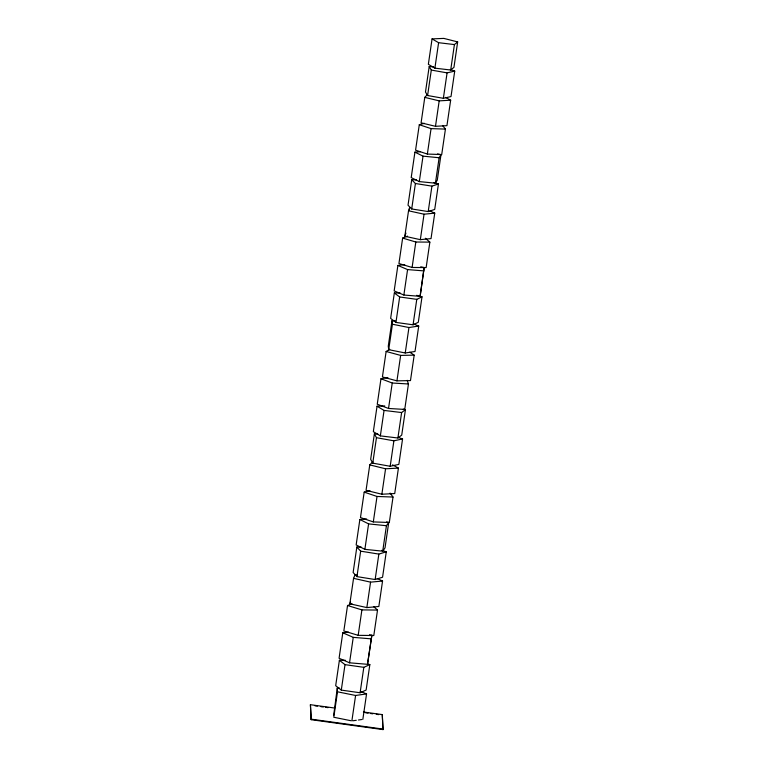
<?xml version="1.0" encoding="UTF-8"?>
<svg xmlns="http://www.w3.org/2000/svg" width="768" height="768" viewBox="0 0 768 768"><rect width="100%" height="100%" fill="white"/><g stroke="black" fill="none" stroke-linecap="round" stroke-linejoin="round"><path stroke-width="1.15" d="M404.717 264.595L397.882 265.44L394.166 290.89L403.862 295.037L420.106 296.333L424.166 267.533L420.73 266.813M420.106 296.333L424.166 267.533M333.974 707.942L310.416 704.698L311.174 719.693L383.021 729.6L382.272 714.595L363.427 712.003M311.174 719.693L310.416 704.698M348.547 632.141L342.797 632.803L339.082 658.253L349.536 662.813L367.498 664.301L371.866 635.213L369.523 634.714M366.653 518.995L359.866 519.485L356.15 544.934L364.877 549.35L382.723 551.174L385.018 547.891L388.733 522.442L386.544 521.923M345.293 660.259L339.389 660.269L335.683 685.718L341.29 690.096L360.106 692.774L366.125 690.058L369.84 664.608L367.68 663.984M352.032 603.85L347.539 605.52L343.834 630.97L358.186 635.338L373.805 635.52L377.52 610.07L373.594 606.528M369.946 490.637L364.186 492.125L360.47 517.584L373.306 521.914L389.309 522.49L393.024 497.04L390.077 493.075M384.758 405.926L377.05 406.214L373.334 431.664L380.352 435.878L397.901 438L401.731 435.101L405.446 409.651L403.277 409.094M387.898 377.51L380.966 378.768L377.251 404.218L388.531 408.47L404.736 409.43L408.451 383.981L407.194 380.314M361.363 547.162L356.842 547.046L353.126 572.496L356.947 576.614L375.139 579.542L382.56 577.238L386.275 551.789L381.744 550.339M400.099 292.934L394.339 292.973L390.634 318.422L395.952 322.416L413.059 324.806L418.301 322.282L422.016 296.832L416.678 295.315M420.47 151.709L414.922 152.15L411.206 177.6L419.309 181.594L435.418 183.197L437.27 180.182L440.986 154.733L437.53 153.936M389.77 349.296L386.131 351.466L382.416 376.925L396.941 380.861L410.477 380.582L414.192 355.133L409.786 352.195M407.549 236.141L402.643 238.08L398.928 263.53L412.099 267.466L426.144 267.581L429.859 242.131L425.357 238.253M424.358 123.322L419.29 124.714L415.574 150.163L427.354 154.07L441.715 154.541L445.43 129.091L442.541 125.472M339.523 688.147L337.286 687.984L333.677 715.354M372.845 461.798L369.763 464.89L366.048 490.339L381.869 494.237L394.723 493.546L398.429 468.096L392.534 464.861M377.837 434.035L374.381 433.872L370.666 459.322L372.758 463.142L390.182 466.272L398.851 464.39L402.566 438.941L398.179 437.376M432.067 38.89L428.352 64.339L434.89 68.16L450.701 70.022L453.946 67.363L457.661 41.914L443.846 38.4L432.067 38.89L438.605 42.701L454.416 44.573L457.661 41.914M377.232 578.534L382.56 581.03L378.845 606.48L366.845 607.594L349.843 603.792L353.558 578.342L355.037 574.877L357.283 575.088M416.467 179.866L411.725 179.76L408.019 205.21L411.706 208.963L428.208 211.574L434.717 209.434L438.432 183.984L433.891 182.554M337.286 687.984L337.498 691.805L333.792 717.254L350.746 720.691M395.472 320.966L391.987 320.726L388.272 346.176L388.714 349.68L405.235 352.982L415.008 351.504L418.723 326.054L413.472 323.952M433.642 66.787L429.187 66.595L425.482 92.045L427.594 95.52L443.366 98.314L451.008 96.566L454.723 71.107L450.298 69.562M427.354 94.541L424.79 97.373L421.085 122.832L435.485 126.317L446.938 125.645L450.653 100.195L445.43 97.402M429.802 210.883L434.746 213.139L431.03 238.589L420.336 239.664L404.822 236.246L408.538 210.797L409.651 207.619L409.315 209.933M388.714 349.68L392.429 324.23L391.987 320.726M372.758 463.142L376.464 437.693L374.381 433.872M356.947 576.614L360.662 551.165L356.842 547.046M427.594 95.52L431.299 70.07L429.187 66.595M341.29 690.096L345.005 664.646L339.389 660.269M411.706 208.963L415.411 183.514L411.725 179.76M395.952 322.416L399.667 296.966L394.339 292.973M380.352 435.878L384.058 410.429L377.05 406.214M434.89 68.16L438.605 42.701M364.877 549.35L368.592 523.891L359.866 519.485M419.309 181.594L423.024 156.144L414.922 152.15M349.536 662.813L353.251 637.363L342.797 632.803M403.862 295.037L407.578 269.587L397.882 265.44M388.531 408.47L392.237 383.021L380.966 378.768M373.306 521.914L377.021 496.464L364.186 492.125M427.354 154.07L431.059 128.621L419.29 124.714M358.186 635.338L361.901 609.888L347.539 605.52M412.099 267.466L415.814 242.016L402.643 238.08M396.941 380.861L400.656 355.411L414.192 355.133M381.869 494.237L385.574 468.787L398.429 468.096M435.485 126.317L439.19 100.867L450.653 100.195M420.336 239.664L424.042 214.205L434.746 213.139M366.845 607.594L370.56 582.144L382.56 581.03M405.235 352.982L408.95 327.523L418.723 326.054M351.878 720.922L355.594 695.472L366.557 693.917L362.842 719.366M443.366 98.314L447.082 72.864L454.723 71.107M390.182 466.272L393.888 440.822L402.566 438.941M428.208 211.574L431.923 186.125L438.432 183.984M375.139 579.542L378.854 554.093L386.275 551.789M413.059 324.806L416.774 299.357L422.016 296.832M450.701 70.022L454.416 44.573M360.106 692.774L363.821 667.325L369.84 664.608M397.901 438L401.616 412.55L405.446 409.651M435.418 183.197L439.133 157.747L440.986 154.733M382.723 551.174L386.429 525.725L388.733 522.442M367.498 664.301L371.866 635.213M382.272 714.595L383.021 729.6M404.822 236.246L405.936 233.069M349.843 603.792L350.582 602.054M352.973 720.768L356.266 720.298M358.454 719.99L361.747 719.52M415.814 242.016L429.859 242.131M361.901 609.888L377.52 610.07M431.059 128.621L445.43 129.091M377.021 496.464L393.024 497.04M392.237 383.021L408.451 383.981M407.578 269.587L423.821 270.883M353.251 637.363L371.213 638.851M423.024 156.144L439.133 157.747M368.592 523.891L386.429 525.725M384.058 410.429L401.616 412.55M315.053 705.859L317.405 706.186M320.947 706.675L323.299 707.002M325.651 707.318L328.013 707.645M365.702 712.838L368.054 713.165M370.416 713.491L372.768 713.818M376.301 714.307L378.662 714.634M311.251 719.174L383.098 729.082M399.667 296.966L416.774 299.357M345.005 664.646L363.821 667.325M415.411 183.514L431.923 186.125M360.662 551.165L378.854 554.093M431.299 70.07L447.082 72.864M376.464 437.693L393.888 440.822M392.429 324.23L408.95 327.523M337.498 691.805L355.594 695.472M408.538 210.797L424.042 214.205M353.558 578.342L370.56 582.144M424.79 97.373L439.19 100.867M369.763 464.89L385.574 468.787M386.131 351.466L400.656 355.411M360.384 691.392L366.557 693.917"/></g></svg>
